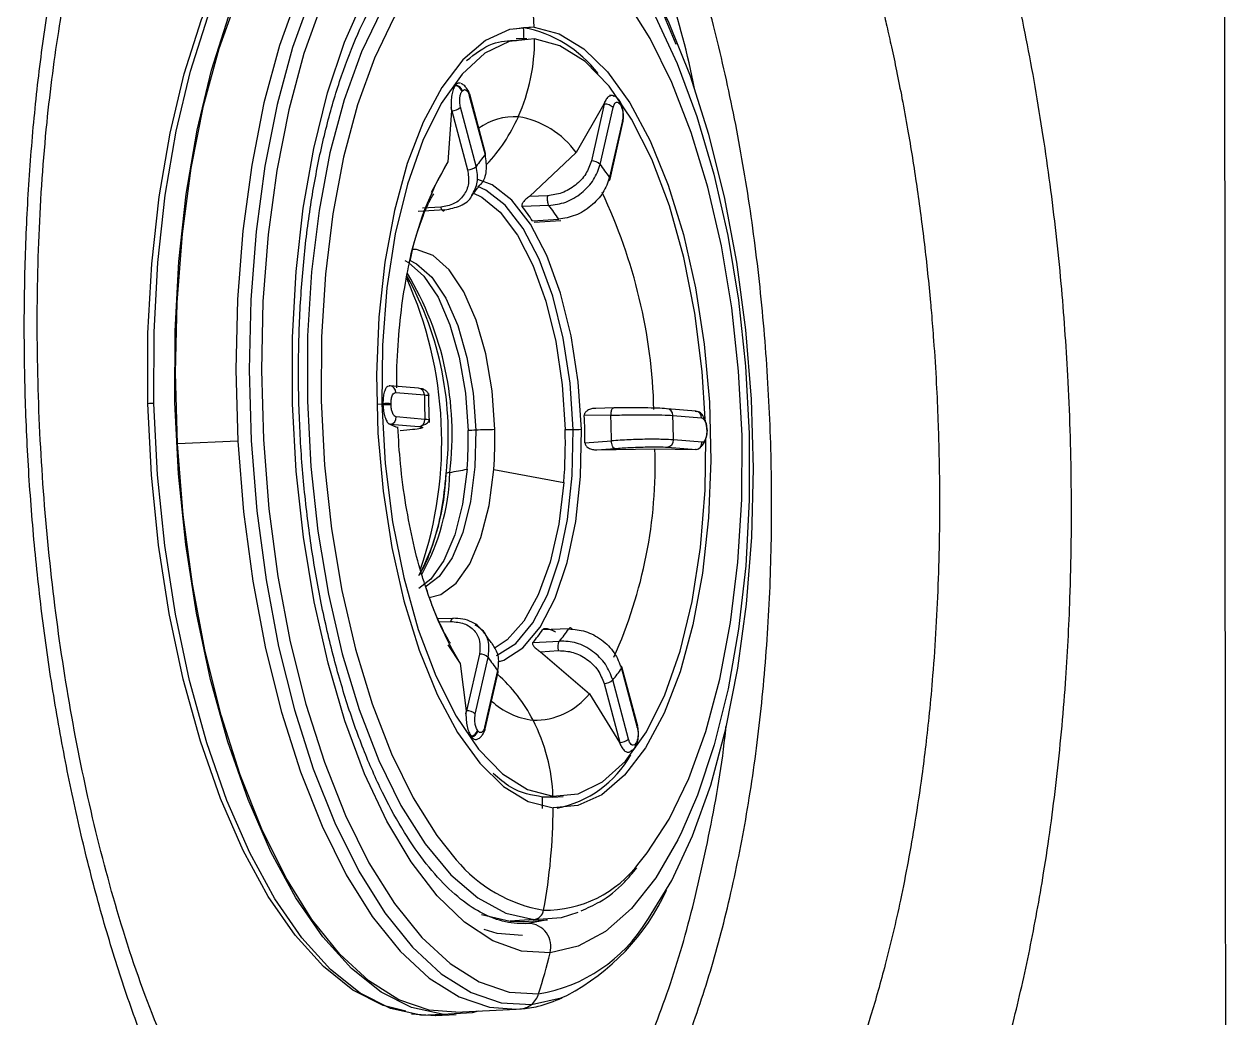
# Model space of a CAD drawing. Extents: x 526 to 610, y 679 to 808.
# Drawn here: x 537.607 to 539.645, y 720.257 to 721.936 of the extents above; entities that cross this region are included whole.
import ezdxf

# ---------------------------------------------------------------- set-up
doc = ezdxf.new("R2010")
doc.units = 0
doc.header["$MEASUREMENT"] = 0
doc.layers.add('1', color=4, linetype='Continuous')

# ---------------------------------------------------------------- blocks, each defined once
blk = doc.blocks.new('JETSETTER LX')
at = {"layer": '1', "color": 3, "linetype": 'Continuous', "lineweight": 25}
for p, q in [((12.3244, 25.0529), (12.3089, 25.0506)), ((12.3422, 25.0538), (12.3244, 25.0529)), ((12.3298, 25.0345), (12.312, 25.034)), ((12.2088, 24.9552), (12.2095, 24.9562)), ((12.2203, 24.9454), (12.221, 24.9463)), ((12.26, 24.8408), (12.2334, 24.9407)), ((12.2327, 24.9382), (12.2592, 24.8383)), ((12.46, 24.9239), (12.4132, 24.842)), ((12.4607, 24.9239), (12.4389, 24.828)), ((12.4621, 24.9287), (12.46, 24.9239)), ((12.46, 24.9239), (12.4607, 24.9239)), ((12.4607, 24.9239), (12.4621, 24.9287)), ((12.4866, 24.9297), (12.4859, 24.9308)), ((12.487, 24.9244), (12.4877, 24.9233)), ((12.2025, 24.9127), (12.1965, 24.8267)), ((12.202, 24.9184), (12.2025, 24.9127)), ((12.2032, 24.9128), (12.202, 24.9184)), ((12.2025, 24.9127), (12.2032, 24.9128)), ((12.2032, 24.9128), (12.2298, 24.8128)), ((12.2444, 24.8189), (12.2179, 24.9188)), ((12.4539, 24.8222), (12.4756, 24.9181)), ((12.4915, 24.8962), (12.4697, 24.8003)), ((12.4705, 24.7972), (12.4923, 24.8931)), ((12.4132, 24.842), (12.3342, 24.7681)), ((12.1965, 24.8267), (12.1684, 24.7749)), ((12.3649, 24.7692), (12.3342, 24.7681)), ((12.1913, 24.7453), (12.1462, 24.7425)), ((12.1844, 24.7499), (12.1538, 24.748)), ((12.3671, 24.7526), (12.3219, 24.751)), ((12.3395, 24.7266), (12.3837, 24.7294)), ((12.3424, 24.7247), (12.3872, 24.7276)), ((12.0951, 24.4477), (12.0977, 24.4481)), ((12.0977, 24.4481), (12.097, 24.448)), ((12.0986, 24.448), (12.0977, 24.4481)), ((12.147, 24.444), (12.0986, 24.448)), ((12.1083, 24.4368), (12.1567, 24.4328)), ((12.0849, 24.4169), (12.0763, 24.4165)), ((12.0868, 24.4158), (12.0867, 24.4178)), ((12.1005, 24.4158), (12.1004, 24.4178)), ((12.4767, 24.4106), (12.4463, 24.41)), ((12.1577, 24.3914), (12.1093, 24.3954)), ((12.4717, 24.3986), (12.4269, 24.3977)), ((12.6152, 24.4054), (12.5669, 24.4094)), ((12.5766, 24.3981), (12.6249, 24.3941)), ((12.6143, 24.4054), (12.6168, 24.4046)), ((12.0966, 24.3839), (12.0985, 24.3831)), ((12.0992, 24.3831), (12.0966, 24.3839)), ((12.0985, 24.3831), (12.1095, 24.3783)), ((12.0985, 24.3831), (12.0992, 24.3831)), ((12.0992, 24.3831), (12.1476, 24.3791)), ((12.6338, 24.3738), (12.6339, 24.3717)), ((12.635, 24.3715), (12.635, 24.3735)), ((11.8417, 24.3547), (11.7397, 24.3498)), ((12.4281, 24.3516), (12.4728, 24.355)), ((12.6259, 24.3528), (12.5776, 24.3568)), ((12.448, 24.3398), (12.4784, 24.3422)), ((12.448, 24.3398), (12.5463, 24.3416)), ((12.5463, 24.3416), (12.6151, 24.3404)), ((12.5675, 24.3445), (12.6158, 24.3405)), ((12.6151, 24.3404), (12.6184, 24.3409)), ((12.6158, 24.3405), (12.6151, 24.3404)), ((12.2741, 24.3067), (12.3924, 24.2848)), ((12.2057, 24.0552), (12.1798, 24.0543)), ((12.182, 24.0492), (12.2015, 24.0499)), ((12.2587, 24.0294), (12.253, 24.036)), ((12.4006, 24.0374), (12.3563, 24.0359)), ((12.1965, 24.0103), (12.2172, 23.9791)), ((12.3398, 24.0142), (12.385, 24.0169)), ((12.2497, 23.995), (12.2279, 23.8991)), ((12.2428, 23.8933), (12.2646, 23.9893)), ((12.3529, 23.9988), (12.3836, 24.0007)), ((12.3529, 23.9988), (12.4355, 23.9278)), ((12.2172, 23.9791), (12.2272, 23.8991)), ((12.2804, 23.9673), (12.2586, 23.8714)), ((12.2595, 23.8683), (12.2813, 23.9642)), ((12.4899, 23.9707), (12.5164, 23.8708)), ((12.5172, 23.8733), (12.4906, 23.9732)), ((12.4604, 23.9452), (12.487, 23.8453)), ((12.5016, 23.8513), (12.4751, 23.9513)), ((12.4355, 23.9278), (12.4863, 23.8453)), ((12.2272, 23.8991), (12.227, 23.8937)), ((12.227, 23.8937), (12.2279, 23.8991)), ((12.2279, 23.8991), (12.2272, 23.8991)), ((12.2473, 23.8652), (12.2466, 23.8662)), ((12.2364, 23.8549), (12.2356, 23.856)), ((12.4863, 23.8453), (12.4886, 23.8403)), ((12.487, 23.8453), (12.4863, 23.8453)), ((12.4886, 23.8403), (12.487, 23.8453)), ((12.514, 23.8442), (12.5133, 23.8432)), ((12.512, 23.8355), (12.5127, 23.8365)), ((12.3737, 23.7532), (12.3564, 23.7534)), ((12.3737, 23.7532), (12.3914, 23.7544)), ((12.253, 23.5551), (12.3015, 23.5435)), ((12.3416, 23.5462), (12.3015, 23.5435)), ((12.3015, 23.5435), (12.3246, 23.5433)), ((12.3246, 23.5433), (12.3647, 23.546)), ((12.3324, 23.5399), (12.3271, 23.5396)), ((12.3324, 23.5399), (12.3272, 23.5397)), ((12.3648, 23.5461), (12.3324, 23.5399)), ((12.2101, 23.3901), (12.3121, 23.395)), ((12.3121, 23.395), (12.3184, 23.3954)), ((12.1349, 23.3873), (12.1757, 23.3845)), ((12.151, 23.3848), (12.1866, 23.3865)), ((12.1747, 23.3844), (12.151, 23.3848)), ((12.1747, 23.3844), (12.2103, 23.3861))]:
    blk.add_line(p, q, dxfattribs=at)
at = {"layer": '1', "color": 3, "linetype": 'Continuous', "lineweight": 25, "flags": 128}
for points in [[(11.6896, 24.4176), (11.6897, 24.537), (11.6961, 24.6542), (11.7086, 24.7674), (11.7269, 24.8749), (11.751, 24.9753), (11.7803, 25.0671), (11.8145, 25.1489), (11.853, 25.2195), (11.8954, 25.2778), (11.9409, 25.3232), (11.989, 25.3548), (12.0389, 25.3723), (12.0396, 25.3724)], [(11.6997, 24.4184), (11.6999, 24.5385), (11.7063, 24.6564), (11.7188, 24.7702), (11.7373, 24.8784), (11.7614, 24.9794), (11.7909, 25.0717), (11.8253, 25.1539), (11.8641, 25.2249), (11.9067, 25.2836), (11.9525, 25.3292), (12.0009, 25.3611), (12.0511, 25.3786), (12.0786, 25.382)], [(12.1866, 23.3865), (12.1349, 23.398), (12.0837, 23.4239), (12.0336, 23.4639), (11.9853, 23.5172), (11.9397, 23.5832), (11.8973, 23.6609), (11.8588, 23.7492), (11.8247, 23.8467), (11.7955, 23.9521), (11.7716, 24.0638), (11.7535, 24.1802), (11.7413, 24.2995), (11.7353, 24.4201), (11.7354, 24.5402), (11.7419, 24.6581), (11.7544, 24.7719), (11.7729, 24.8801), (11.797, 24.9811), (11.8265, 25.0734)], [(11.7397, 24.3498), (11.7362, 24.47), (11.739, 24.5888), (11.7479, 24.7048), (11.7629, 24.816), (11.7837, 24.921), (11.81, 25.0181), (11.8415, 25.1061), (11.8776, 25.1835), (11.9179, 25.2492), (11.9618, 25.3024), (12.0085, 25.3422), (12.0575, 25.368), (12.1081, 25.3795)], [(12.21, 25.3844), (12.1595, 25.3729), (12.1105, 25.3471), (12.0637, 25.3073), (12.0199, 25.2541), (11.9796, 25.1884), (11.9435, 25.111), (11.912, 25.023), (11.8857, 24.9259), (11.8649, 24.8209), (11.8499, 24.7097), (11.841, 24.5938), (11.8382, 24.4749), (11.8417, 24.3547)], [(11.9653, 25.1072), (11.934, 25.0198), (11.9079, 24.9233), (11.8872, 24.819), (11.8723, 24.7085), (11.8635, 24.5934), (11.8607, 24.4753), (11.8641, 24.3559), (11.8737, 24.2371), (11.8892, 24.1205), (11.9105, 24.0079), (11.9372, 23.9008), (11.969, 23.8009), (12.0054, 23.7096), (12.0458, 23.6282), (12.0897, 23.5579), (12.1364, 23.4998), (12.1853, 23.4547), (12.2357, 23.4232), (12.2867, 23.4059), (12.3377, 23.4029)], [(12.5824, 25.0245), (12.5624, 25.0721), (12.522, 25.1535), (12.4781, 25.2237), (12.4313, 25.2818), (12.3824, 25.3269), (12.3321, 25.3584), (12.3031, 25.37)], [(11.984, 25.0951), (11.9533, 25.0093), (11.9276, 24.9145), (11.9073, 24.8121), (11.8927, 24.7035), (11.884, 24.5904), (11.8813, 24.4744), (11.8847, 24.3572), (11.894, 24.2404), (11.9093, 24.1259), (11.9302, 24.0153), (11.9565, 23.9101), (11.9877, 23.812), (12.0234, 23.7223), (12.0631, 23.6423), (12.1063, 23.5733), (12.1522, 23.5162), (12.2002, 23.4719), (12.2496, 23.441), (12.2998, 23.4239), (12.3498, 23.421)], [(12.3691, 23.49), (12.3206, 23.4932), (12.2722, 23.5105), (12.2245, 23.5417), (12.1783, 23.5863), (12.1343, 23.6437), (12.0933, 23.7128), (12.0558, 23.7927), (12.0225, 23.882), (11.9939, 23.9794), (11.9704, 24.0833), (11.9525, 24.1921), (11.9403, 24.3041), (11.9341, 24.4174), (11.9341, 24.5303), (11.9401, 24.6411), (11.952, 24.748), (11.9698, 24.8492), (11.9931, 24.9433), (12.0216, 25.0286), (12.0548, 25.104)], [(12.5331, 23.5449), (12.5354, 23.5481), (12.5747, 23.6123), (12.61, 23.6878), (12.6407, 23.7736), (12.6664, 23.8684), (12.6866, 23.9708), (12.7013, 24.0794), (12.71, 24.1925), (12.7127, 24.3085), (12.7093, 24.4257), (12.6999, 24.5425), (12.6847, 24.657), (12.6638, 24.7676), (12.6375, 24.8728), (12.6063, 24.971), (12.5706, 25.0607), (12.5309, 25.1406), (12.4877, 25.2096), (12.4558, 25.2509)], [(12.2258, 25.2267), (12.2074, 25.2178), (12.1634, 25.1859), (12.1222, 25.1404), (12.0843, 25.0822), (12.0505, 25.0121), (12.0213, 24.9315), (11.9972, 24.8416), (11.9787, 24.744), (11.9661, 24.6404), (11.9595, 24.5326), (11.9591, 24.4224), (11.9648, 24.3117), (11.9767, 24.2024), (11.9945, 24.0963), (12.0179, 23.9953), (12.0464, 23.901), (12.0796, 23.8152), (12.117, 23.7393), (12.1579, 23.6745), (12.2015, 23.6221), (12.2472, 23.5828), (12.2942, 23.5574), (12.3416, 23.5462)], [(12.5197, 23.6422), (12.5333, 23.6589), (12.5704, 23.7161), (12.6037, 23.7849), (12.6323, 23.8641), (12.656, 23.9524), (12.6741, 24.0482), (12.6866, 24.1499), (12.6931, 24.2558), (12.6935, 24.364), (12.6878, 24.4728), (12.6761, 24.5801), (12.6587, 24.6843), (12.6357, 24.7835), (12.6077, 24.8761), (12.575, 24.9603), (12.5383, 25.0349), (12.4982, 25.0985), (12.4553, 25.15), (12.4235, 25.1789)], [(12.1224, 25.0987), (12.1056, 25.0706), (12.0724, 25.0018), (12.0437, 24.9226), (12.0201, 24.8343), (12.0019, 24.7385), (11.9894, 24.6368), (11.983, 24.5309), (11.9826, 24.4227), (11.9882, 24.314), (11.9999, 24.2066), (12.0174, 24.1024), (12.0403, 24.0032), (12.0683, 23.9107), (12.101, 23.8264), (12.1377, 23.7518), (12.1778, 23.6882), (12.2106, 23.6474)], [(12.534, 25.0954), (12.5466, 25.0723), (12.5841, 24.9924), (12.6174, 24.9031), (12.646, 24.8057), (12.6694, 24.7018), (12.6874, 24.593), (12.6995, 24.4811), (12.7057, 24.3677), (12.7058, 24.2548), (12.6998, 24.144), (12.6878, 24.0371), (12.67, 23.9359), (12.6467, 23.8418), (12.6183, 23.7565), (12.592, 23.6952)], [(12.3422, 25.0538), (12.3004, 25.0499), (12.2598, 25.0314), (12.2215, 24.9986), (12.1862, 24.9523), (12.1547, 24.8936), (12.1278, 24.8237), (12.106, 24.7442), (12.0899, 24.6569), (12.0798, 24.5638), (12.0759, 24.4668), (12.0783, 24.3683), (12.0869, 24.2703), (12.1016, 24.1751), (12.1221, 24.0848), (12.1478, 24.0014), (12.1782, 23.9268), (12.2127, 23.8626), (12.2504, 23.8103), (12.2905, 23.771), (12.3321, 23.7457), (12.3743, 23.7349)], [(12.3422, 25.0538), (12.3844, 25.043), (12.4261, 25.0176), (12.4662, 24.9784), (12.5039, 24.9261), (12.5383, 24.8619), (12.5688, 24.7873), (12.5945, 24.7039), (12.6149, 24.6136), (12.6297, 24.5184), (12.6383, 24.4204), (12.6407, 24.3219), (12.6368, 24.2249), (12.6267, 24.1318), (12.6106, 24.0445), (12.5888, 23.965), (12.5619, 23.8951), (12.5304, 23.8364), (12.4951, 23.7901), (12.4568, 23.7573), (12.4162, 23.7388), (12.3743, 23.7349)], [(12.3429, 25.0342), (12.3003, 25.0298), (12.2591, 25.0098), (12.2204, 24.9747), (12.1851, 24.9252), (12.154, 24.8627), (12.128, 24.7887), (12.1076, 24.7049), (12.0935, 24.6135), (12.0858, 24.5167), (12.0849, 24.4169)], [(12.6315, 24.3925), (12.6263, 24.4721), (12.6139, 24.5706), (12.5952, 24.6647), (12.5707, 24.7522), (12.541, 24.8308), (12.5067, 24.8987), (12.4688, 24.9542), (12.4282, 24.9959), (12.3859, 25.0227), (12.3429, 25.0342)], [(12.2334, 24.9407), (12.2332, 24.9411), (12.2331, 24.9413)], [(12.4081, 24.3744), (12.4029, 24.4528), (12.3914, 24.5287), (12.3738, 24.5993), (12.351, 24.6618), (12.3239, 24.7137), (12.2934, 24.7532), (12.2607, 24.7786), (12.2472, 24.7847)], [(12.422, 24.3745), (12.4167, 24.4547), (12.4049, 24.5323), (12.387, 24.6044), (12.3637, 24.6682), (12.3359, 24.7213), (12.3047, 24.7617), (12.2713, 24.7877), (12.2473, 24.7968)], [(12.2385, 24.774), (12.2537, 24.7668), (12.2851, 24.7412), (12.3143, 24.7024), (12.3403, 24.6517), (12.362, 24.5912), (12.3787, 24.523), (12.3898, 24.4498), (12.3947, 24.3743)], [(12.2758, 24.374), (12.2711, 24.4394), (12.2604, 24.5021), (12.2441, 24.559), (12.2232, 24.6071), (12.1986, 24.6441), (12.1716, 24.6682), (12.1436, 24.6781), (12.1368, 24.6782)], [(12.1237, 24.66), (12.13, 24.6566), (12.1561, 24.6333), (12.1798, 24.5976), (12.2, 24.5511), (12.2157, 24.4962), (12.2261, 24.4356), (12.2307, 24.3723)], [(12.1318, 24.6601), (12.1436, 24.6543), (12.1695, 24.6315), (12.193, 24.5962), (12.2131, 24.5502), (12.2287, 24.4958), (12.239, 24.4358), (12.2435, 24.3731)], [(12.1252, 23.3915), (12.0869, 23.4014), (12.036, 23.4271), (11.9861, 23.4668), (11.9382, 23.5199), (11.8928, 23.5855), (11.8507, 23.6628), (11.8123, 23.7506), (11.7784, 23.8475), (11.7494, 23.9523), (11.7257, 24.0633), (11.7077, 24.179), (11.6956, 24.2977), (11.6896, 24.4176)], [(12.151, 23.3848), (12.0993, 23.3963), (12.0481, 23.4222), (11.998, 23.4621), (11.9498, 23.5155), (11.9041, 23.5815), (11.8617, 23.6592), (11.8232, 23.7475), (11.7891, 23.845), (11.7599, 23.9504), (11.736, 24.0621), (11.7179, 24.1785), (11.7057, 24.2978), (11.6997, 24.4184)], [(12.0849, 24.4169), (12.0907, 24.3166), (12.1031, 24.2181), (12.1218, 24.124), (12.1463, 24.0366), (12.176, 23.9579), (12.2103, 23.89), (12.2482, 23.8345), (12.2888, 23.7928), (12.3311, 23.766), (12.3741, 23.7546)], [(12.2435, 24.3731), (12.242, 24.311), (12.2346, 24.2524), (12.2216, 24.2004), (12.2037, 24.1576), (12.1818, 24.126), (12.1578, 24.1078)], [(12.2787, 23.9924), (12.2798, 23.9929), (12.3114, 24.013), (12.3401, 24.0476), (12.3648, 24.0952), (12.3847, 24.1542), (12.3988, 24.2221), (12.4067, 24.2965), (12.4081, 24.3744)], [(12.2814, 23.9816), (12.2909, 23.9847), (12.3231, 24.0053), (12.3525, 24.0406), (12.3778, 24.0893), (12.398, 24.1495), (12.4125, 24.219), (12.4206, 24.295), (12.422, 24.3745)], [(12.6349, 24.3714), (12.635, 24.3715), (12.635, 24.3716), (12.6346, 24.3717), (12.6339, 24.3717)], [(12.2101, 23.3901), (12.1651, 23.3935), (12.1137, 23.411), (12.063, 23.4426), (12.0138, 23.4881), (11.9668, 23.5466), (11.9226, 23.6173), (11.8819, 23.6992), (11.8452, 23.7911), (11.8133, 23.8917), (11.7863, 23.9995), (11.7649, 24.1129), (11.7493, 24.2302), (11.7397, 24.3498)], [(11.8417, 24.3547), (11.8513, 24.2351), (11.8669, 24.1178), (11.8883, 24.0044), (11.9152, 23.8966), (11.9472, 23.796), (11.9838, 23.7041), (12.0245, 23.6222), (12.0687, 23.5515), (12.1158, 23.493), (12.165, 23.4475), (12.2157, 23.4159), (12.267, 23.3984), (12.3121, 23.395)], [(12.3741, 23.7546), (12.4167, 23.7589), (12.4579, 23.7789), (12.4966, 23.814), (12.5319, 23.8635), (12.563, 23.926), (12.589, 24), (12.6094, 24.0838), (12.6235, 24.1752), (12.6312, 24.272), (12.6324, 24.3585)], [(12.229, 24.3073), (12.2213, 24.2484), (12.208, 24.1962), (12.1898, 24.1532), (12.1676, 24.1217), (12.1475, 24.1057)], [(12.165, 24.0905), (12.1846, 24.0954), (12.2106, 24.1145), (12.2336, 24.1472), (12.2524, 24.1916), (12.2662, 24.2457), (12.2741, 24.3067)], [(12.3924, 24.2848), (12.3837, 24.2141), (12.3692, 24.1499), (12.3493, 24.0947), (12.3249, 24.0504), (12.2968, 24.0188), (12.2745, 24.0044)], [(12.2593, 23.8676), (12.2594, 23.8679), (12.2595, 23.8683)], [(12.592, 23.6952), (12.5851, 23.6812), (12.5477, 23.617), (12.5068, 23.5652), (12.4629, 23.5263), (12.4168, 23.5012), (12.3691, 23.49)], [(12.3416, 23.5462), (12.3887, 23.5496), (12.4169, 23.5587)], [(12.3272, 23.5397), (12.3589, 23.5456), (12.359, 23.5457)], [(12.3228, 23.5193), (12.28, 23.523), (12.2577, 23.5295)], [(12.3377, 23.4029), (12.3879, 23.4143), (12.3976, 23.4182)], [(12.1866, 23.3865), (12.2379, 23.3895), (12.2481, 23.3919)]]:
    blk.add_lwpolyline(points, dxfattribs=at)
at = {"layer": '1', "color": 3, "linetype": 'Continuous', "lineweight": 25}
for centre, radius, start, end in [((11.3982, 25.0057), 0.9453, 2.9197, 13.3873), ((11.3907, 25.0044), 0.935, 1.7919, 2.9766), ((12.2869, 24.8514), 0.2051, 37.2377, 79.457), ((12.0285, 25.0309), 0.3144, 335.9012, 0.5849), ((12.2069, 24.9414), 0.0139, 16.5432, 82.2344), ((12.2077, 24.9424), 0.0139, 16.5432, 82.2344), ((12.2306, 24.9402), 0.00287, 316.466, 10.8871), ((12.462, 24.9049), 0.019, 44.0703, 93.7141), ((12.4796, 24.9264), 0.00758, 344.5709, 42.1618), ((12.4802, 24.9253), 0.00778, 345.0741, 34.3768), ((12.2027, 24.9347), 0.022, 271.344, 313.5133), ((12.3091, 24.8), 0.1028, 86.4244, 126.0175), ((12.0478, 25.0221), 0.2932, 316.8969, 335.9415), ((12.2918, 24.7551), 0.1493, 35.5854, 80.8488), ((12.4885, 24.8937), 0.00384, 350.0486, 40.033), ((12.44, 24.685), 0.237, 139.703, 145.6081), ((12.2571, 24.8403), 0.00287, 316.4659, 10.8873), ((12.6648, 24.5502), 0.5438, 149.4393, 168.5089), ((12.2293, 24.8348), 0.022, 271.3433, 313.5132), ((12.4402, 24.809), 0.019, 44.0703, 93.715), ((12.2007, 24.6231), 0.3221, 33.3852, 38.198), ((12.4667, 24.7978), 0.00384, 350.0486, 40.0331), ((12.4661, 24.7987), 0.00469, 282.234, 340.5803), ((11.636, 24.3847), 0.9089, 1.4823, 25.4111), ((12.1116, 24.5809), 0.2705, 32.5951, 38.9881), ((12.1563, 24.583), 0.2705, 32.7697, 38.8133), ((11.6787, 24.3665), 0.5249, 352.9318, 31.1254), ((11.5161, 24.3539), 0.67, 341.2261, 24.2824), ((11.6449, 24.3646), 0.5523, 353.2464, 29.1315), ((12.0973, 24.437), 0.0111, 358.687, 82.8424), ((12.1456, 24.433), 0.0111, 358.687, 82.8425), ((13.3085, 24.4401), 1.1518, 180.366, 182.4236), ((11.7033, 24.3088), 0.1097, 91.9159, 97.2209), ((12.0937, 24.2707), 0.1473, 87.3813, 92.7119), ((12.0937, 24.2687), 0.1473, 87.3813, 92.7119), ((12.0977, 24.3947), 0.0116, 277.431, 3.6815), ((12.1461, 24.3907), 0.0116, 277.4291, 3.6816), ((11.4609, 24.3511), 0.9672, 0.0283, 2.7613), ((11.5055, 24.3533), 0.9673, 0.1029, 2.6867), ((12.5656, 24.3984), 0.011, 358.5101, 88.3412), ((11.4258, 24.3494), 1.1518, 0.366, 2.4236), ((12.6139, 24.3944), 0.0111, 358.687, 82.8424), ((11.5887, 24.3563), 0.6422, 355.6298, 1.4355), ((12.2615, 23.9825), 0.3911, 92.6298, 94.5184), ((12.2783, 23.6337), 0.7403, 90.192, 92.6949), ((11.6113, 24.3573), 0.6647, 355.6298, 1.4355), ((11.5114, 24.3521), 0.8836, 355.6298, 1.4355), ((12.3894, 26.3228), 1.9486, 270.1561, 270.5502), ((12.3874, 26.5413), 2.167, 270.5488, 270.9159), ((12.6341, 24.372), 0.00175, 59.4424, 97.9359), ((12.566, 24.356), 0.0116, 277.429, 3.6816), ((12.6143, 24.352), 0.0116, 277.431, 3.6815), ((11.7539, 24.3149), 0.7928, 335.7677, 1.9337), ((11.8031, 24.3113), 0.3904, 331.8939, 358.2817), ((11.8249, 24.3121), 0.375, 330.8502, 358.4371), ((12.2003, 24.2905), 0.0115, 93.0261, 127.1791), ((12.133, 24.7459), 0.449, 278.5442, 282.3478), ((12.7351, 24.2912), 0.6047, 197.2471, 211.077), ((12.1902, 24.1455), 0.1991, 318.7338, 326.5774), ((12.2349, 24.1476), 0.1991, 318.9479, 326.363), ((12.2509, 23.976), 0.019, 44.0703, 93.715), ((12.5335, 24.1665), 0.3221, 213.3852, 218.198), ((12.2775, 23.9648), 0.00384, 350.0486, 40.0331), ((12.2943, 24.1045), 0.237, 319.703, 325.6081), ((12.4874, 23.9718), 0.00352, 22.8309, 82.127), ((12.4878, 23.9726), 0.00287, 316.4659, 10.8872), ((12.0982, 23.7584), 0.2724, 27.2613, 47.9945), ((12.4599, 23.9672), 0.022, 271.3433, 313.5132), ((12.3437, 23.9999), 0.1167, 268.3689, 321.8854), ((12.3558, 24.009), 0.1268, 227.5134, 262.9892), ((12.2291, 23.8801), 0.019, 44.0703, 93.7141), ((12.0695, 23.7435), 0.3048, 2.0859, 27.292), ((12.2326, 23.8701), 0.0145, 281.8227, 344.3292), ((12.2334, 23.8691), 0.0145, 281.8227, 344.3292), ((12.2557, 23.8689), 0.00384, 350.0486, 40.033), ((12.5144, 23.8727), 0.00287, 316.466, 10.8871), ((12.4865, 23.8673), 0.022, 271.344, 313.5133), ((12.5054, 23.8406), 0.0083, 283.0306, 18.1577), ((12.5057, 23.8416), 0.00872, 323.9818, 16.9947), ((12.3452, 23.915), 0.184, 281.2713, 330.6383), ((11.4193, 23.7371), 0.9373, 359.8148, 0.9976), ((11.4133, 23.7374), 0.961, 349.4974, 359.8499), ((12.398, 23.8015), 0.2425, 219.4302, 260.5761), ((12.3609, 23.7599), 0.1977, 269.2271, 323.4548), ((12.2221, 23.7526), 0.3776, 297.6864, 335.5169), ((12.3396, 23.565), 0.0189, 276.1606, 351.5536), ((12.3315, 23.5008), 0.0391, 343.969, 88.6474), ((12.307, 23.6819), 0.2644, 279.3317, 328.7756), ((11.4711, 23.7031), 0.9229, 342.2053, 346.6557), ((12.3132, 23.4325), 0.0384, 309.6198, 342.6401), ((12.3166, 23.4284), 0.0331, 272.9786, 309.4746)]:
    blk.add_arc(centre, radius, start, end, dxfattribs=at)
for points, knots in [([(13.518, 17.1693), (13.518, 17.1949), (13.518, 17.2456), (13.518, 17.3211), (13.518, 17.3953), (13.518, 17.4681), (13.518, 17.5395), (13.5179, 17.6096), (13.5179, 17.6783), (13.5179, 17.7456), (13.5179, 17.8116), (13.5179, 17.8761), (13.5179, 17.9392), (13.5179, 18.0009), (13.5178, 18.0612), (13.5178, 18.264), (13.5176, 18.6077), (13.5171, 19.2404), (13.5161, 20.071), (13.5149, 20.8388), (13.5137, 21.5477), (13.5126, 22.2386), (13.5106, 23.5415), (13.509, 25.3071), (13.5098, 26.8955), (13.511, 27.956), (13.5118, 28.4601), (13.5126, 28.9952), (13.5135, 29.5565), (13.5145, 30.1022), (13.5154, 30.6311), (13.5161, 31.1099), (13.5166, 31.5018), (13.5169, 31.7626), (13.5171, 31.9147), (13.5172, 32.0672), (13.5174, 32.2201), (13.5175, 32.3733), (13.5176, 32.5268), (13.5177, 32.6806), (13.5178, 32.8347), (13.5178, 32.989), (13.5179, 33.1436), (13.5179, 33.2985), (13.518, 33.4535), (13.518, 33.5567), (13.518, 33.6085)], [0, 0, 0, 0, 0.005046, 0.009995, 0.014847, 0.019601, 0.024257, 0.028816, 0.033277, 0.037641, 0.041908, 0.046077, 0.050149, 0.054123, 0.057999, 0.061779, 0.09319, 0.123802, 0.181701, 0.248531, 0.265187, 0.311195, 0.374003, 0.499852, 0.625726, 0.655666, 0.688571, 0.715589, 0.751276, 0.789147, 0.8138, 0.846891, 0.87611, 0.885389, 0.89471, 0.904072, 0.913476, 0.922923, 0.93241, 0.94194, 0.951512, 0.961126, 0.970781, 0.980479, 0.990218, 1, 1, 1, 1]), ([(11.7745, 23.1317), (11.7717, 23.1371), (11.7661, 23.1481), (11.7578, 23.1647), (11.7496, 23.1817), (11.7415, 23.1989), (11.7335, 23.2163), (11.7255, 23.234), (11.7177, 23.2519), (11.71, 23.2701), (11.7024, 23.2886), (11.6948, 23.3073), (11.6764, 23.3543), (11.6483, 23.4325), (11.6132, 23.5463), (11.5817, 23.6654), (11.5543, 23.7889), (11.5309, 23.9162), (11.5118, 24.0466), (11.4971, 24.1793), (11.4868, 24.3133), (11.4811, 24.4476), (11.4801, 24.5815), (11.4836, 24.7143), (11.4917, 24.845), (11.5043, 24.9727), (11.5214, 25.0964), (11.543, 25.2158), (11.5687, 25.33), (11.5984, 25.438), (11.6319, 25.5391), (11.6692, 25.6328), (11.7099, 25.7187), (11.7536, 25.7961), (11.8002, 25.8642), (11.8493, 25.9227), (11.9009, 25.9716), (11.9542, 26.0104), (12.0091, 26.0386), (12.0651, 26.056), (12.1095, 26.0612), (12.1414, 26.0611), (12.1607, 26.0598), (12.1799, 26.0573), (12.199, 26.0536), (12.218, 26.0488), (12.2307, 26.0446), (12.237, 26.0426)], [0, 0, 0, 0, 0.005723, 0.011442, 0.017156, 0.022868, 0.028579, 0.034289, 0.040001, 0.045714, 0.051431, 0.057153, 0.062881, 0.094115, 0.125394, 0.156736, 0.187964, 0.219097, 0.250319, 0.281614, 0.312899, 0.344036, 0.375247, 0.40649, 0.437829, 0.468989, 0.50018, 0.531392, 0.562756, 0.593979, 0.62512, 0.656337, 0.687681, 0.719005, 0.750068, 0.781319, 0.812603, 0.844026, 0.875022, 0.906293, 0.937525, 0.948075, 0.95856, 0.968988, 0.979366, 0.989701, 1, 1, 1, 1]), ([(12.2631, 22.6981), (12.2668, 22.6949), (12.2742, 22.6886), (12.2854, 22.6796), (12.2967, 22.6708), (12.3081, 22.6625), (12.3196, 22.6544), (12.3311, 22.6468), (12.3428, 22.6395), (12.3545, 22.6326), (12.3664, 22.6261), (12.3783, 22.6199), (12.3903, 22.6142), (12.4023, 22.6088), (12.4145, 22.6039), (12.4401, 22.5943), (12.4718, 22.5856), (12.5126, 22.5794), (12.5502, 22.5777), (12.5868, 22.5808), (12.6282, 22.5888), (12.6822, 22.6063), (12.7427, 22.6392), (12.7936, 22.6787), (12.8432, 22.7249), (12.894, 22.7834), (12.9503, 22.8655), (13.0139, 22.9769), (13.0848, 23.1402), (13.1428, 23.3298), (13.1804, 23.4948), (13.2053, 23.6316), (13.2224, 23.7556), (13.2336, 23.8634), (13.242, 23.9652), (13.2493, 24.104), (13.2514, 24.278), (13.2457, 24.4562), (13.2355, 24.5978), (13.2246, 24.7054), (13.2144, 24.7883), (13.2026, 24.8711), (13.1848, 24.9803), (13.1585, 25.1142), (13.1203, 25.271), (13.0769, 25.4167), (13.0358, 25.5326), (13.0021, 25.6162), (12.9763, 25.675), (12.9488, 25.7331), (12.9212, 25.7864), (12.8935, 25.8354), (12.87, 25.8742), (12.8479, 25.9084), (12.8274, 25.9382), (12.8084, 25.9641), (12.7963, 25.9796), (12.7905, 25.987)], [0, 0, 0, 0, 0.004937, 0.009898, 0.014883, 0.019893, 0.024928, 0.029988, 0.035072, 0.040182, 0.045317, 0.050478, 0.055664, 0.060875, 0.066112, 0.071375, 0.094021, 0.107063, 0.124056, 0.142662, 0.154626, 0.178434, 0.214182, 0.236651, 0.249801, 0.285544, 0.312382, 0.339144, 0.39262, 0.446204, 0.472902, 0.499696, 0.531009, 0.546638, 0.562257, 0.589267, 0.624705, 0.658563, 0.687184, 0.702814, 0.718407, 0.733669, 0.749726, 0.780994, 0.812145, 0.845451, 0.874724, 0.891521, 0.905946, 0.919102, 0.937256, 0.950044, 0.961899, 0.972821, 0.982812, 0.991872, 1, 1, 1, 1]), ([(12.1539, 22.9001), (12.1674, 22.8992), (12.2042, 22.8968), (12.2631, 22.9127), (12.3297, 22.9458), (12.3936, 22.9969), (12.4541, 23.0644), (12.5104, 23.1477), (12.5619, 23.2458), (12.608, 23.3575), (12.6481, 23.4815), (12.6817, 23.6162), (12.7085, 23.7602), (12.7281, 23.9115), (12.7402, 24.0686), (12.7448, 24.2293), (12.7417, 24.3919), (12.7311, 24.5544), (12.713, 24.7149), (12.6876, 24.8713), (12.6553, 25.0219), (12.6165, 25.1648), (12.5715, 25.2984), (12.5211, 25.421), (12.4656, 25.5312), (12.4059, 25.6276), (12.3426, 25.7089), (12.2766, 25.7754), (12.231, 25.8056), (12.2082, 25.8207)], [0, 0, 0, 0, 0.0220549, 0.0596682, 0.0972815, 0.1348947, 0.172508, 0.2101213, 0.2477346, 0.2853478, 0.3229611, 0.3605744, 0.3981876, 0.4358009, 0.4734142, 0.5110275, 0.5486407, 0.586254, 0.6238673, 0.6614806, 0.6990938, 0.7367071, 0.7743204, 0.8119336, 0.8495469, 0.8871602, 0.9247735, 0.9623867, 1, 1, 1, 1]), ([(12.6132, 24.9504), (12.6124, 24.9541), (12.6003, 25.0164), (12.5681, 25.1287), (12.5168, 25.2828), (12.4569, 25.4205), (12.3908, 25.5407), (12.3192, 25.6409), (12.2435, 25.7196), (12.165, 25.7754), (12.0849, 25.8074), (12.0047, 25.8149), (11.9257, 25.7978), (11.8491, 25.757), (11.7772, 25.6904), (11.7296, 25.6353), (11.7082, 25.5972), (11.7071, 25.5953)], [0, 0, 0, 0, 0.004809, 0.081043, 0.157277, 0.233511, 0.309745, 0.385979, 0.462213, 0.538447, 0.614681, 0.690915, 0.767149, 0.843383, 0.919617, 0.995851, 1, 1, 1, 1]), ([(12.6224, 25.7924), (12.6399, 25.7692), (12.6738, 25.7242), (12.7205, 25.6474), (12.7623, 25.5686), (12.7993, 25.4887), (12.8283, 25.4176), (12.8527, 25.3519), (12.8683, 25.3061), (12.8797, 25.2706), (12.8861, 25.2501), (12.8927, 25.2285), (12.8993, 25.2057), (12.9061, 25.1819), (12.9108, 25.1649), (12.9148, 25.1498), (12.9211, 25.1261), (12.9294, 25.093), (12.9386, 25.0541), (12.9465, 25.019), (12.9551, 24.9784), (12.9643, 24.9321), (12.9732, 24.8833), (12.9815, 24.8338), (12.9888, 24.7854), (12.9956, 24.7367), (13.0017, 24.6876), (13.0072, 24.6383), (13.0111, 24.5995), (13.0144, 24.5616), (13.018, 24.5161), (13.0219, 24.4552), (13.0247, 24.3921), (13.0263, 24.3378), (13.0278, 24.2487), (13.0263, 24.1218), (13.0188, 23.9908), (13.0103, 23.8979), (13.0041, 23.8417), (12.9963, 23.78), (12.9832, 23.6915), (12.9632, 23.5839), (12.9375, 23.4751), (12.9137, 23.3909), (12.8931, 23.3274), (12.877, 23.2822), (12.8657, 23.2529), (12.8595, 23.2374), (12.8572, 23.2316), (12.8562, 23.2292), (12.8558, 23.2282), (12.8556, 23.2278), (12.8555, 23.2276), (12.8555, 23.2275), (12.8555, 23.2275), (12.8437, 23.1987), (12.8223, 23.151), (12.7934, 23.0954), (12.7753, 23.064), (12.7664, 23.0494), (12.7638, 23.0452), (12.7629, 23.0438), (12.7626, 23.0433), (12.7625, 23.0431), (12.7625, 23.0431), (12.7625, 23.043), (12.7624, 23.043), (12.7624, 23.043), (12.7624, 23.043), (12.7624, 23.043), (12.7624, 23.043), (12.7522, 23.0265), (12.7302, 22.9935), (12.6943, 22.947), (12.6545, 22.9036), (12.6117, 22.8656), (12.5688, 22.8359), (12.5334, 22.8175), (12.504, 22.8057), (12.4803, 22.7982), (12.456, 22.7928), (12.4333, 22.7896), (12.4097, 22.7881), (12.3796, 22.7888), (12.3435, 22.7939), (12.306, 22.804), (12.2826, 22.8141), (12.2726, 22.8185)], [0, 0, 0, 0, 0.0299667, 0.0582326, 0.0847974, 0.1096612, 0.1328237, 0.1471852, 0.1648326, 0.1699981, 0.175389, 0.1810054, 0.1868473, 0.1929145, 0.1992072, 0.1997541, 0.2042682, 0.2169908, 0.2242253, 0.2326857, 0.2423717, 0.2532834, 0.2654207, 0.2764754, 0.28753, 0.2985844, 0.3096388, 0.320693, 0.3317471, 0.3355852, 0.3459204, 0.3620437, 0.3759759, 0.3876969, 0.3980236, 0.4351056, 0.4721908, 0.4867716, 0.4994792, 0.5115845, 0.5305909, 0.5634657, 0.5920293, 0.6162809, 0.6333201, 0.6473155, 0.6571137, 0.6606782, 0.6621019, 0.6627004, 0.6629583, 0.6630707, 0.66312, 0.6631416, 0.6631511, 0.6631586, 0.6908476, 0.7111082, 0.7239379, 0.7275655, 0.7286825, 0.729105, 0.7292448, 0.7292974, 0.7293188, 0.7293278, 0.7293318, 0.7293335, 0.7293342, 0.7293346, 0.7293347, 0.7293348, 0.7495649, 0.7716913, 0.7957146, 0.8204279, 0.8451427, 0.8671948, 0.8780142, 0.8924901, 0.9049335, 0.9165918, 0.9282505, 0.9418044, 0.9635646, 0.9844163, 1, 1, 1, 1]), ([(11.7678, 23.2287), (11.7434, 23.2798), (11.6961, 23.3793), (11.6373, 23.5553), (11.5901, 23.7364), (11.5535, 23.9224), (11.5265, 24.1123), (11.5089, 24.3074), (11.5011, 24.5056), (11.5038, 24.7026), (11.5168, 24.8879), (11.538, 25.0511), (11.5636, 25.1852), (11.5867, 25.2786), (11.6051, 25.3425), (11.6189, 25.3861), (11.6347, 25.4318), (11.6551, 25.4856), (11.6836, 25.552), (11.7227, 25.6279), (11.7705, 25.7037), (11.8066, 25.7408), (11.8251, 25.7598)], [0, 0, 0, 0, 0.072479, 0.140985, 0.205774, 0.267068, 0.327923, 0.389371, 0.451353, 0.513851, 0.575868, 0.631721, 0.680255, 0.72149, 0.740682, 0.759542, 0.778092, 0.802652, 0.838111, 0.884245, 0.940772, 1, 1, 1, 1]), ([(12.3313, 23.5398), (12.3254, 23.5396), (12.3065, 23.5389), (12.2758, 23.5459), (12.237, 23.5655), (12.1986, 23.596), (12.1599, 23.6387), (12.1227, 23.692), (12.0875, 23.7555), (12.055, 23.8284), (12.0258, 23.9096), (12.0004, 23.9981), (11.9792, 24.0925), (11.9627, 24.1915), (11.9511, 24.2934), (11.9446, 24.3968), (11.9434, 24.5002), (11.9474, 24.602), (11.9566, 24.7007), (11.9707, 24.7948), (11.9896, 24.8828), (12.0128, 24.9634), (12.04, 25.0354), (12.0703, 25.0977), (12.1032, 25.1493), (12.1378, 25.1898), (12.173, 25.2186), (12.2075, 25.2366), (12.2299, 25.2403), (12.2409, 25.242)], [0, 0, 0, 0, 0.019493, 0.062044, 0.098187, 0.136554, 0.174009, 0.211258, 0.248538, 0.285957, 0.323531, 0.361237, 0.399046, 0.43693, 0.474865, 0.512828, 0.5508, 0.588759, 0.626684, 0.664552, 0.702339, 0.740016, 0.77755, 0.814909, 0.85208, 0.889116, 0.926172, 0.963673, 1, 1, 1, 1]), ([(12.2279, 24.9975), (12.2424, 25.0088), (12.2695, 25.0299), (12.2987, 25.0311), (12.3123, 25.0317)], [0, 0, 0, 0, 0.536891, 1, 1, 1, 1]), ([(12.2088, 24.9552), (12.2076, 24.9532), (12.2052, 24.9492), (12.2029, 24.9397), (12.2018, 24.929), (12.2019, 24.9219), (12.202, 24.9184)], [0, 0, 0, 0, 0.247558, 0.500834, 0.753648, 1, 1, 1, 1]), ([(12.2176, 24.9591), (12.2163, 24.9595), (12.2135, 24.9603), (12.2109, 24.9576), (12.2095, 24.9562)], [0, 0, 0, 0, 0.479105, 1, 1, 1, 1]), ([(12.2179, 24.9188), (12.2173, 24.9215), (12.2162, 24.927), (12.2166, 24.9351), (12.218, 24.9416), (12.2195, 24.9441), (12.2203, 24.9454)], [0, 0, 0, 0, 0.279486, 0.559002, 0.779415, 1, 1, 1, 1]), ([(12.2278, 24.9511), (12.2273, 24.9519), (12.2253, 24.9547), (12.2221, 24.9573), (12.2196, 24.9581), (12.2189, 24.9583)], [0, 0, 0, 0, 0.221798, 0.779868, 1, 1, 1, 1]), ([(12.221, 24.9463), (12.2221, 24.9474), (12.2244, 24.9494), (12.2279, 24.9478), (12.2308, 24.9439), (12.232, 24.9401), (12.2327, 24.9382)], [0, 0, 0, 0, 0.279658, 0.559227, 0.779582, 1, 1, 1, 1]), ([(12.2332, 24.941), (12.2324, 24.9434), (12.231, 24.9472), (12.2287, 24.95), (12.2278, 24.9511)], [0, 0, 0, 0, 0.620052, 1, 1, 1, 1]), ([(12.4771, 24.9368), (12.4767, 24.9372), (12.4749, 24.939), (12.4711, 24.9386), (12.4663, 24.9357), (12.4635, 24.931), (12.4621, 24.9287)], [0, 0, 0, 0, 0.07324, 0.385193, 0.696575, 1, 1, 1, 1]), ([(12.4857, 24.931), (12.4846, 24.9323), (12.4824, 24.9349), (12.4783, 24.9374), (12.4741, 24.9387), (12.4712, 24.9385), (12.4698, 24.9384)], [0, 0, 0, 0, 0.246123, 0.496383, 0.748537, 1, 1, 1, 1]), ([(12.4756, 24.9181), (12.4763, 24.9204), (12.4777, 24.9249), (12.481, 24.9276), (12.4842, 24.9274), (12.486, 24.9254), (12.487, 24.9244)], [0, 0, 0, 0, 0.279486, 0.559002, 0.779415, 1, 1, 1, 1]), ([(12.4922, 24.8934), (12.4925, 24.8946), (12.493, 24.8973), (12.4934, 24.9037), (12.4928, 24.9126), (12.4909, 24.9209), (12.4888, 24.9262), (12.4876, 24.9281), (12.4871, 24.9289)], [0, 0, 0, 0, 0.102508, 0.235242, 0.497992, 0.763534, 0.899714, 1, 1, 1, 1]), ([(12.4877, 24.9233), (12.4888, 24.9215), (12.4908, 24.9178), (12.4923, 24.9099), (12.4925, 24.9023), (12.4918, 24.8983), (12.4915, 24.8962)], [0, 0, 0, 0, 0.279658, 0.559227, 0.779582, 1, 1, 1, 1]), ([(12.2592, 24.8383), (12.2604, 24.8293), (12.2628, 24.8113), (12.2569, 24.7923), (12.2492, 24.7862), (12.248, 24.7852)], [0, 0, 0, 0, 0.458682, 0.917318, 1, 1, 1, 1]), ([(12.2372, 24.77), (12.241, 24.7771), (12.2489, 24.7916), (12.2459, 24.8096), (12.2444, 24.8189)], [0, 0, 0, 0, 0.4859121, 1, 1, 1, 1]), ([(12.4389, 24.828), (12.4363, 24.8205), (12.4311, 24.8056), (12.4127, 24.7863), (12.3895, 24.7725), (12.3731, 24.7703), (12.3649, 24.7692)], [0, 0, 0, 0, 0.249775, 0.50014, 0.75045, 1, 1, 1, 1]), ([(12.3671, 24.7526), (12.3767, 24.7539), (12.3961, 24.7565), (12.4232, 24.7729), (12.4447, 24.7958), (12.4508, 24.8134), (12.4539, 24.8222)], [0, 0, 0, 0, 0.249978, 0.499965, 0.74997, 1, 1, 1, 1]), ([(12.2298, 24.8128), (12.2309, 24.8051), (12.2332, 24.7894), (12.2243, 24.769), (12.2077, 24.7541), (12.1922, 24.7513), (12.1844, 24.7499)], [0, 0, 0, 0, 0.249775, 0.50014, 0.75045, 1, 1, 1, 1]), ([(12.4697, 24.8003), (12.4666, 24.7915), (12.4605, 24.7739), (12.439, 24.751), (12.4121, 24.7343), (12.3932, 24.7311), (12.3837, 24.7294)], [0, 0, 0, 0, 0.25003, 0.500035, 0.750022, 1, 1, 1, 1]), ([(12.2367, 24.7688), (12.2401, 24.7736), (12.2444, 24.7796), (12.2484, 24.7843), (12.2493, 24.7853)], [0, 0, 0, 0, 0.779825, 1, 1, 1, 1]), ([(12.1315, 24.656), (12.1316, 24.6567), (12.1352, 24.6762), (12.1445, 24.707), (12.1571, 24.743), (12.1677, 24.7648), (12.1712, 24.7703), (12.1727, 24.7726)], [0, 0, 0, 0, 0.010267, 0.305914, 0.59009, 0.834654, 1, 1, 1, 1]), ([(12.1913, 24.7453), (12.2003, 24.7471), (12.2181, 24.7506), (12.2338, 24.7613), (12.237, 24.7695), (12.2372, 24.77)], [0, 0, 0, 0, 0.486675, 0.973369, 1, 1, 1, 1]), ([(12.3342, 24.7681), (12.3321, 24.7666), (12.3282, 24.7637), (12.3243, 24.7594), (12.3222, 24.7562), (12.3213, 24.7541), (12.3211, 24.7523), (12.3216, 24.7515), (12.3219, 24.751)], [0, 0, 0, 0, 0.298252, 0.575106, 0.701493, 0.809407, 0.905741, 1, 1, 1, 1]), ([(12.3649, 24.7692), (12.3647, 24.7683), (12.3644, 24.7665), (12.3643, 24.7644), (12.3643, 24.7633)], [0, 0, 0, 0, 0.481432, 1, 1, 1, 1]), ([(12.3643, 24.7633), (12.3644, 24.7622), (12.3645, 24.7599), (12.3651, 24.7569), (12.366, 24.7543), (12.3667, 24.7531), (12.3671, 24.7526)], [0, 0, 0, 0, 0.259419, 0.518943, 0.768457, 1, 1, 1, 1]), ([(12.1844, 24.7499), (12.1847, 24.7491), (12.1852, 24.7473), (12.1859, 24.7461), (12.1863, 24.7455)], [0, 0, 0, 0, 0.481432, 1, 1, 1, 1]), ([(12.1863, 24.7455), (12.1868, 24.7449), (12.1876, 24.7439), (12.189, 24.7435), (12.1903, 24.7439), (12.191, 24.7449), (12.1913, 24.7453)], [0, 0, 0, 0, 0.259419, 0.518943, 0.768457, 1, 1, 1, 1]), ([(12.1104, 24.4447), (12.1103, 24.4507), (12.1097, 24.4812), (12.1132, 24.534), (12.1202, 24.6), (12.1278, 24.6377), (12.1315, 24.656)], [0, 0, 0, 0, 0.0778823, 0.3936456, 0.7053079, 1, 1, 1, 1]), ([(12.0951, 24.4477), (12.094, 24.4467), (12.0918, 24.4448), (12.0889, 24.4378), (12.0869, 24.4285), (12.0868, 24.4213), (12.0867, 24.4178)], [0, 0, 0, 0, 0.246603, 0.499388, 0.752586, 1, 1, 1, 1]), ([(12.1004, 24.4178), (12.1005, 24.4207), (12.1007, 24.4264), (12.1028, 24.4327), (12.1054, 24.4363), (12.1074, 24.4366), (12.1083, 24.4368)], [0, 0, 0, 0, 0.2796579, 0.5592269, 0.7795818, 1, 1, 1, 1]), ([(12.164, 24.4315), (12.1638, 24.4328), (12.1634, 24.4357), (12.1596, 24.4399), (12.1544, 24.4428), (12.1504, 24.4434), (12.1487, 24.4436)], [0, 0, 0, 0, 0.2598186, 0.5408053, 0.8156367, 1, 1, 1, 1]), ([(12.1567, 24.4328), (12.161, 24.4324), (12.1657, 24.4319), (12.1638, 24.4313), (12.1636, 24.4312)], [0, 0, 0, 0, 0.889763, 1, 1, 1, 1]), ([(12.1654, 24.3861), (12.1649, 24.3988), (12.1643, 24.4152), (12.1643, 24.4315), (12.1642, 24.435)], [0, 0, 0, 0, 0.779483, 1, 1, 1, 1]), ([(12.0868, 24.4158), (12.087, 24.4122), (12.0875, 24.4049), (12.0899, 24.3953), (12.0932, 24.3876), (12.0955, 24.3851), (12.0966, 24.3839)], [0, 0, 0, 0, 0.247558, 0.500834, 0.753648, 1, 1, 1, 1]), ([(12.1093, 24.3954), (12.1081, 24.3959), (12.1056, 24.3968), (12.1027, 24.4023), (12.1009, 24.4089), (12.1006, 24.4135), (12.1005, 24.4158)], [0, 0, 0, 0, 0.279486, 0.559002, 0.779415, 1, 1, 1, 1]), ([(12.4767, 24.4106), (12.4763, 24.4106), (12.4754, 24.4105), (12.4746, 24.4097), (12.4742, 24.4092)], [0, 0, 0, 0, 0.481432, 1, 1, 1, 1]), ([(12.5659, 24.4094), (12.5612, 24.4097), (12.5519, 24.4103), (12.5285, 24.4108), (12.5018, 24.411), (12.4851, 24.4107), (12.4767, 24.4106)], [0, 0, 0, 0, 0.249775, 0.500139, 0.75045, 1, 1, 1, 1]), ([(12.1518, 24.3807), (12.152, 24.3807), (12.1574, 24.3823), (12.1632, 24.3858), (12.1644, 24.3887), (12.1651, 24.3902)], [0, 0, 0, 0, 0.019962, 0.5074, 1, 1, 1, 1]), ([(12.1646, 24.3899), (12.1648, 24.39), (12.1667, 24.3906), (12.162, 24.391), (12.1577, 24.3914)], [0, 0, 0, 0, 0.108997, 1, 1, 1, 1]), ([(12.4463, 24.41), (12.4438, 24.4099), (12.439, 24.4096), (12.4335, 24.4072), (12.4301, 24.4046), (12.4282, 24.4025), (12.427, 24.4002), (12.427, 24.3985), (12.4269, 24.3977)], [0, 0, 0, 0, 0.29899, 0.576196, 0.702242, 0.809893, 0.905998, 1, 1, 1, 1]), ([(12.4742, 24.4092), (12.4738, 24.4086), (12.473, 24.4074), (12.4722, 24.4047), (12.4717, 24.4017), (12.4717, 24.3996), (12.4717, 24.3986)], [0, 0, 0, 0, 0.259415, 0.518936, 0.76845, 1, 1, 1, 1]), ([(12.4717, 24.3986), (12.4815, 24.3987), (12.5012, 24.3989), (12.5326, 24.3991), (12.5601, 24.399), (12.5711, 24.3984), (12.5766, 24.3981)], [0, 0, 0, 0, 0.249978, 0.499965, 0.74997, 1, 1, 1, 1]), ([(12.6348, 24.3735), (12.6347, 24.3752), (12.6344, 24.3788), (12.633, 24.3859), (12.63, 24.3943), (12.6257, 24.4005), (12.6217, 24.4036), (12.6196, 24.4042), (12.6185, 24.4045)], [0, 0, 0, 0, 0.1196496, 0.2393139, 0.4819375, 0.7335159, 0.8644247, 1, 1, 1, 1]), ([(12.6249, 24.3941), (12.6262, 24.3937), (12.6287, 24.3927), (12.6316, 24.3872), (12.6334, 24.3806), (12.6337, 24.3761), (12.6338, 24.3738)], [0, 0, 0, 0, 0.279486, 0.559002, 0.779415, 1, 1, 1, 1]), ([(12.1571, 24.1145), (12.1559, 24.118), (12.149, 24.1379), (12.1378, 24.1822), (12.125, 24.2462), (12.1159, 24.3128), (12.1131, 24.3577), (12.1119, 24.3785)], [0, 0, 0, 0, 0.052033, 0.288571, 0.533258, 0.783761, 1, 1, 1, 1]), ([(12.1476, 24.3791), (12.1504, 24.3788), (12.1561, 24.378), (12.1516, 24.3761), (12.1382, 24.374), (12.1233, 24.3728), (12.1158, 24.3721)], [0, 0, 0, 0, 0.249775, 0.50014, 0.75045, 1, 1, 1, 1]), ([(12.6233, 24.3448), (12.6244, 24.3457), (12.6273, 24.3481), (12.631, 24.3546), (12.6341, 24.3629), (12.6346, 24.3686), (12.6349, 24.3714)], [0, 0, 0, 0, 0.173332, 0.457833, 0.733917, 1, 1, 1, 1]), ([(12.6339, 24.3717), (12.6338, 24.3689), (12.6336, 24.3631), (12.6315, 24.3569), (12.6288, 24.3532), (12.6269, 24.3529), (12.6259, 24.3528)], [0, 0, 0, 0, 0.279658, 0.559227, 0.779582, 1, 1, 1, 1]), ([(12.4281, 24.3516), (12.4281, 24.3508), (12.4283, 24.3492), (12.4295, 24.3469), (12.4315, 24.3448), (12.4351, 24.3424), (12.4407, 24.3401), (12.4456, 24.3399), (12.448, 24.3398)], [0, 0, 0, 0, 0.094015, 0.190109, 0.297726, 0.423718, 0.701029, 1, 1, 1, 1]), ([(12.5776, 24.3568), (12.5721, 24.3571), (12.5612, 24.3577), (12.5336, 24.3579), (12.5023, 24.3571), (12.4826, 24.3557), (12.4728, 24.355)], [0, 0, 0, 0, 0.25003, 0.500035, 0.750022, 1, 1, 1, 1]), ([(12.4784, 24.3422), (12.478, 24.3423), (12.4774, 24.3425), (12.476, 24.3437), (12.4746, 24.3462), (12.4735, 24.3496), (12.4729, 24.3526), (12.4728, 24.3542), (12.4728, 24.355)], [0, 0, 0, 0, 0.1247216, 0.2493439, 0.5000002, 0.7506559, 0.8752779, 1, 1, 1, 1]), ([(12.4784, 24.3422), (12.4867, 24.3428), (12.5035, 24.3439), (12.5301, 24.3449), (12.5535, 24.3452), (12.5628, 24.3447), (12.5675, 24.3445)], [0, 0, 0, 0, 0.249816, 0.500222, 0.750495, 1, 1, 1, 1]), ([(12.1929, 24.2987), (12.192, 24.2885), (12.1893, 24.259), (12.1811, 24.2133), (12.167, 24.1672), (12.1552, 24.1386), (12.1483, 24.1291), (12.1479, 24.1285)], [0, 0, 0, 0, 0.1467561, 0.4265773, 0.7051371, 0.9810864, 1, 1, 1, 1]), ([(12.2008, 24.0132), (12.2003, 24.014), (12.1963, 24.0199), (12.1851, 24.0412), (12.1705, 24.0739), (12.1613, 24.1019), (12.1571, 24.1145)], [0, 0, 0, 0, 0.050881, 0.376571, 0.720648, 1, 1, 1, 1]), ([(12.2014, 24.0499), (12.2016, 24.0505), (12.202, 24.0518), (12.2029, 24.0536), (12.204, 24.0549), (12.2048, 24.0549), (12.205, 24.0549)], [0, 0, 0, 0, 0.220562, 0.440949, 0.884219, 1, 1, 1, 1]), ([(12.2015, 24.0499), (12.2093, 24.0492), (12.2249, 24.048), (12.2422, 24.0355), (12.252, 24.0172), (12.2505, 24.0024), (12.2497, 23.995)], [0, 0, 0, 0, 0.249817, 0.500222, 0.750496, 1, 1, 1, 1]), ([(12.253, 24.036), (12.2518, 24.0376), (12.2476, 24.0429), (12.237, 24.0494), (12.222, 24.0549), (12.2107, 24.0552), (12.2049, 24.0553)], [0, 0, 0, 0, 0.117343, 0.408987, 0.702328, 1, 1, 1, 1]), ([(12.2646, 23.9893), (12.2655, 23.9979), (12.2672, 24.0151), (12.2581, 24.0346), (12.2468, 24.0412), (12.2425, 24.0436)], [0, 0, 0, 0, 0.384236, 0.768435, 1, 1, 1, 1]), ([(12.2726, 24.0107), (12.2687, 24.0157), (12.2637, 24.0222), (12.2586, 24.03), (12.2575, 24.0318)], [0, 0, 0, 0, 0.778903, 1, 1, 1, 1]), ([(12.3781, 24.0318), (12.3758, 24.0331), (12.3716, 24.0356), (12.3658, 24.0372), (12.3618, 24.0377), (12.3593, 24.0376), (12.3574, 24.037), (12.3567, 24.0362), (12.3563, 24.0359)], [0, 0, 0, 0, 0.298263, 0.575128, 0.701506, 0.809415, 0.905745, 1, 1, 1, 1]), ([(12.4061, 24.0373), (12.4056, 24.0378), (12.4047, 24.0388), (12.4032, 24.0392), (12.4018, 24.0388), (12.401, 24.0378), (12.4006, 24.0374)], [0, 0, 0, 0, 0.259419, 0.518943, 0.768457, 1, 1, 1, 1]), ([(12.4006, 24.0374), (12.4101, 24.0366), (12.4291, 24.0351), (12.4568, 24.02), (12.4794, 23.9978), (12.4864, 23.9797), (12.4899, 23.9707)], [0, 0, 0, 0, 0.249978, 0.499965, 0.74997, 1, 1, 1, 1]), ([(12.2713, 24.0116), (12.2752, 24.0056), (12.2836, 23.993), (12.2815, 23.9761), (12.2804, 23.9673)], [0, 0, 0, 0, 0.475899, 1, 1, 1, 1]), ([(12.3398, 24.0142), (12.3396, 24.0138), (12.3391, 24.0131), (12.3394, 24.0115), (12.3403, 24.0097), (12.3426, 24.0068), (12.3467, 24.003), (12.3508, 24.0003), (12.3529, 23.9988)], [0, 0, 0, 0, 0.094221, 0.190485, 0.298283, 0.424504, 0.701611, 1, 1, 1, 1]), ([(12.3836, 24.0007), (12.3834, 24.0014), (12.3831, 24.0028), (12.3828, 24.006), (12.3828, 24.01), (12.3834, 24.0135), (12.3842, 24.0157), (12.3847, 24.0165), (12.385, 24.0169)], [0, 0, 0, 0, 0.124722, 0.249344, 0.5, 0.750656, 0.875278, 1, 1, 1, 1]), ([(12.4751, 23.9513), (12.4716, 23.9603), (12.4646, 23.9784), (12.442, 24.0006), (12.4141, 24.0155), (12.3947, 24.0164), (12.385, 24.0169)], [0, 0, 0, 0, 0.25003, 0.500035, 0.750022, 1, 1, 1, 1]), ([(12.3836, 24.0007), (12.3918, 24.0003), (12.4083, 23.9994), (12.4322, 23.987), (12.4515, 23.9683), (12.4575, 23.9529), (12.4604, 23.9452)], [0, 0, 0, 0, 0.249817, 0.500222, 0.750496, 1, 1, 1, 1]), ([(12.227, 23.8937), (12.2271, 23.8902), (12.2272, 23.8833), (12.2289, 23.8725), (12.2317, 23.8626), (12.2343, 23.8582), (12.2356, 23.856)], [0, 0, 0, 0, 0.24664, 0.499524, 0.752684, 1, 1, 1, 1]), ([(12.2466, 23.8662), (12.2455, 23.8681), (12.2435, 23.8718), (12.242, 23.8797), (12.2418, 23.8872), (12.2425, 23.8913), (12.2428, 23.8933)], [0, 0, 0, 0, 0.279658, 0.559227, 0.779582, 1, 1, 1, 1]), ([(12.0706, 22.9582), (12.0966, 22.9541), (12.1493, 22.9458), (12.2276, 22.9641), (12.304, 23.005), (12.3765, 23.0699), (12.4439, 23.1571), (12.505, 23.2652), (12.5587, 23.3925), (12.6045, 23.5365), (12.64, 23.6958), (12.6606, 23.8095), (12.6663, 23.8712), (12.6665, 23.8733)], [0, 0, 0, 0, 0.097175, 0.197103, 0.297031, 0.39696, 0.496888, 0.596816, 0.696744, 0.796672, 0.896601, 0.996529, 1, 1, 1, 1]), ([(12.2433, 23.8502), (12.245, 23.8507), (12.2485, 23.8517), (12.2531, 23.8557), (12.257, 23.8611), (12.2585, 23.8655), (12.2593, 23.8676)], [0, 0, 0, 0, 0.256642, 0.511069, 0.75954, 1, 1, 1, 1]), ([(12.2586, 23.8714), (12.2579, 23.8691), (12.2565, 23.8646), (12.2533, 23.862), (12.2501, 23.8621), (12.2482, 23.8641), (12.2473, 23.8652)], [0, 0, 0, 0, 0.279486, 0.559002, 0.779415, 1, 1, 1, 1]), ([(12.5128, 23.8365), (12.5135, 23.8376), (12.5148, 23.8396), (12.5169, 23.8451), (12.5186, 23.8532), (12.5187, 23.8622), (12.5181, 23.8686), (12.5175, 23.8713), (12.5172, 23.8725)], [0, 0, 0, 0, 0.136489, 0.268886, 0.52599, 0.778815, 0.905864, 1, 1, 1, 1]), ([(12.5164, 23.8708), (12.517, 23.868), (12.5181, 23.8626), (12.5177, 23.8544), (12.5163, 23.848), (12.5148, 23.8454), (12.514, 23.8442)], [0, 0, 0, 0, 0.279486, 0.559002, 0.779415, 1, 1, 1, 1]), ([(12.2364, 23.8549), (12.2378, 23.8533), (12.2407, 23.85), (12.2436, 23.8503), (12.245, 23.8505)], [0, 0, 0, 0, 0.499584, 1, 1, 1, 1]), ([(12.4886, 23.8403), (12.4901, 23.8378), (12.4932, 23.8328), (12.4982, 23.829), (12.5031, 23.8285), (12.5059, 23.8312), (12.5073, 23.8325)], [0, 0, 0, 0, 0.246603, 0.499388, 0.752586, 1, 1, 1, 1]), ([(12.5133, 23.8432), (12.5122, 23.8422), (12.5099, 23.8401), (12.5064, 23.8417), (12.5035, 23.8457), (12.5022, 23.8494), (12.5016, 23.8513)], [0, 0, 0, 0, 0.279658, 0.559227, 0.779582, 1, 1, 1, 1]), ([(12.3564, 23.7534), (12.3383, 23.7564), (12.31, 23.7611), (12.2828, 23.7847), (12.273, 23.7932)], [0, 0, 0, 0, 0.637401, 1, 1, 1, 1]), ([(12.4218, 23.5611), (12.4324, 23.5658), (12.4579, 23.5771), (12.4893, 23.6019), (12.5087, 23.6253), (12.5156, 23.6335)], [0, 0, 0, 0, 0.316987, 0.758314, 1, 1, 1, 1]), ([(12.3195, 23.3955), (12.3294, 23.3966), (12.3533, 23.3993), (12.3762, 23.4087), (12.3895, 23.4142)], [0, 0, 0, 0, 0.415185, 1, 1, 1, 1])]:
    blk.add_open_spline(points, degree=3, knots=knots, dxfattribs=at)

msp = doc.modelspace()

# ---------------------------------------------------------------- block references
at = {"layer": '1'}
msp.add_blockref('JETSETTER LX', (526.127, 696.8772), dxfattribs=at)

doc.saveas('drawing.dxf')
